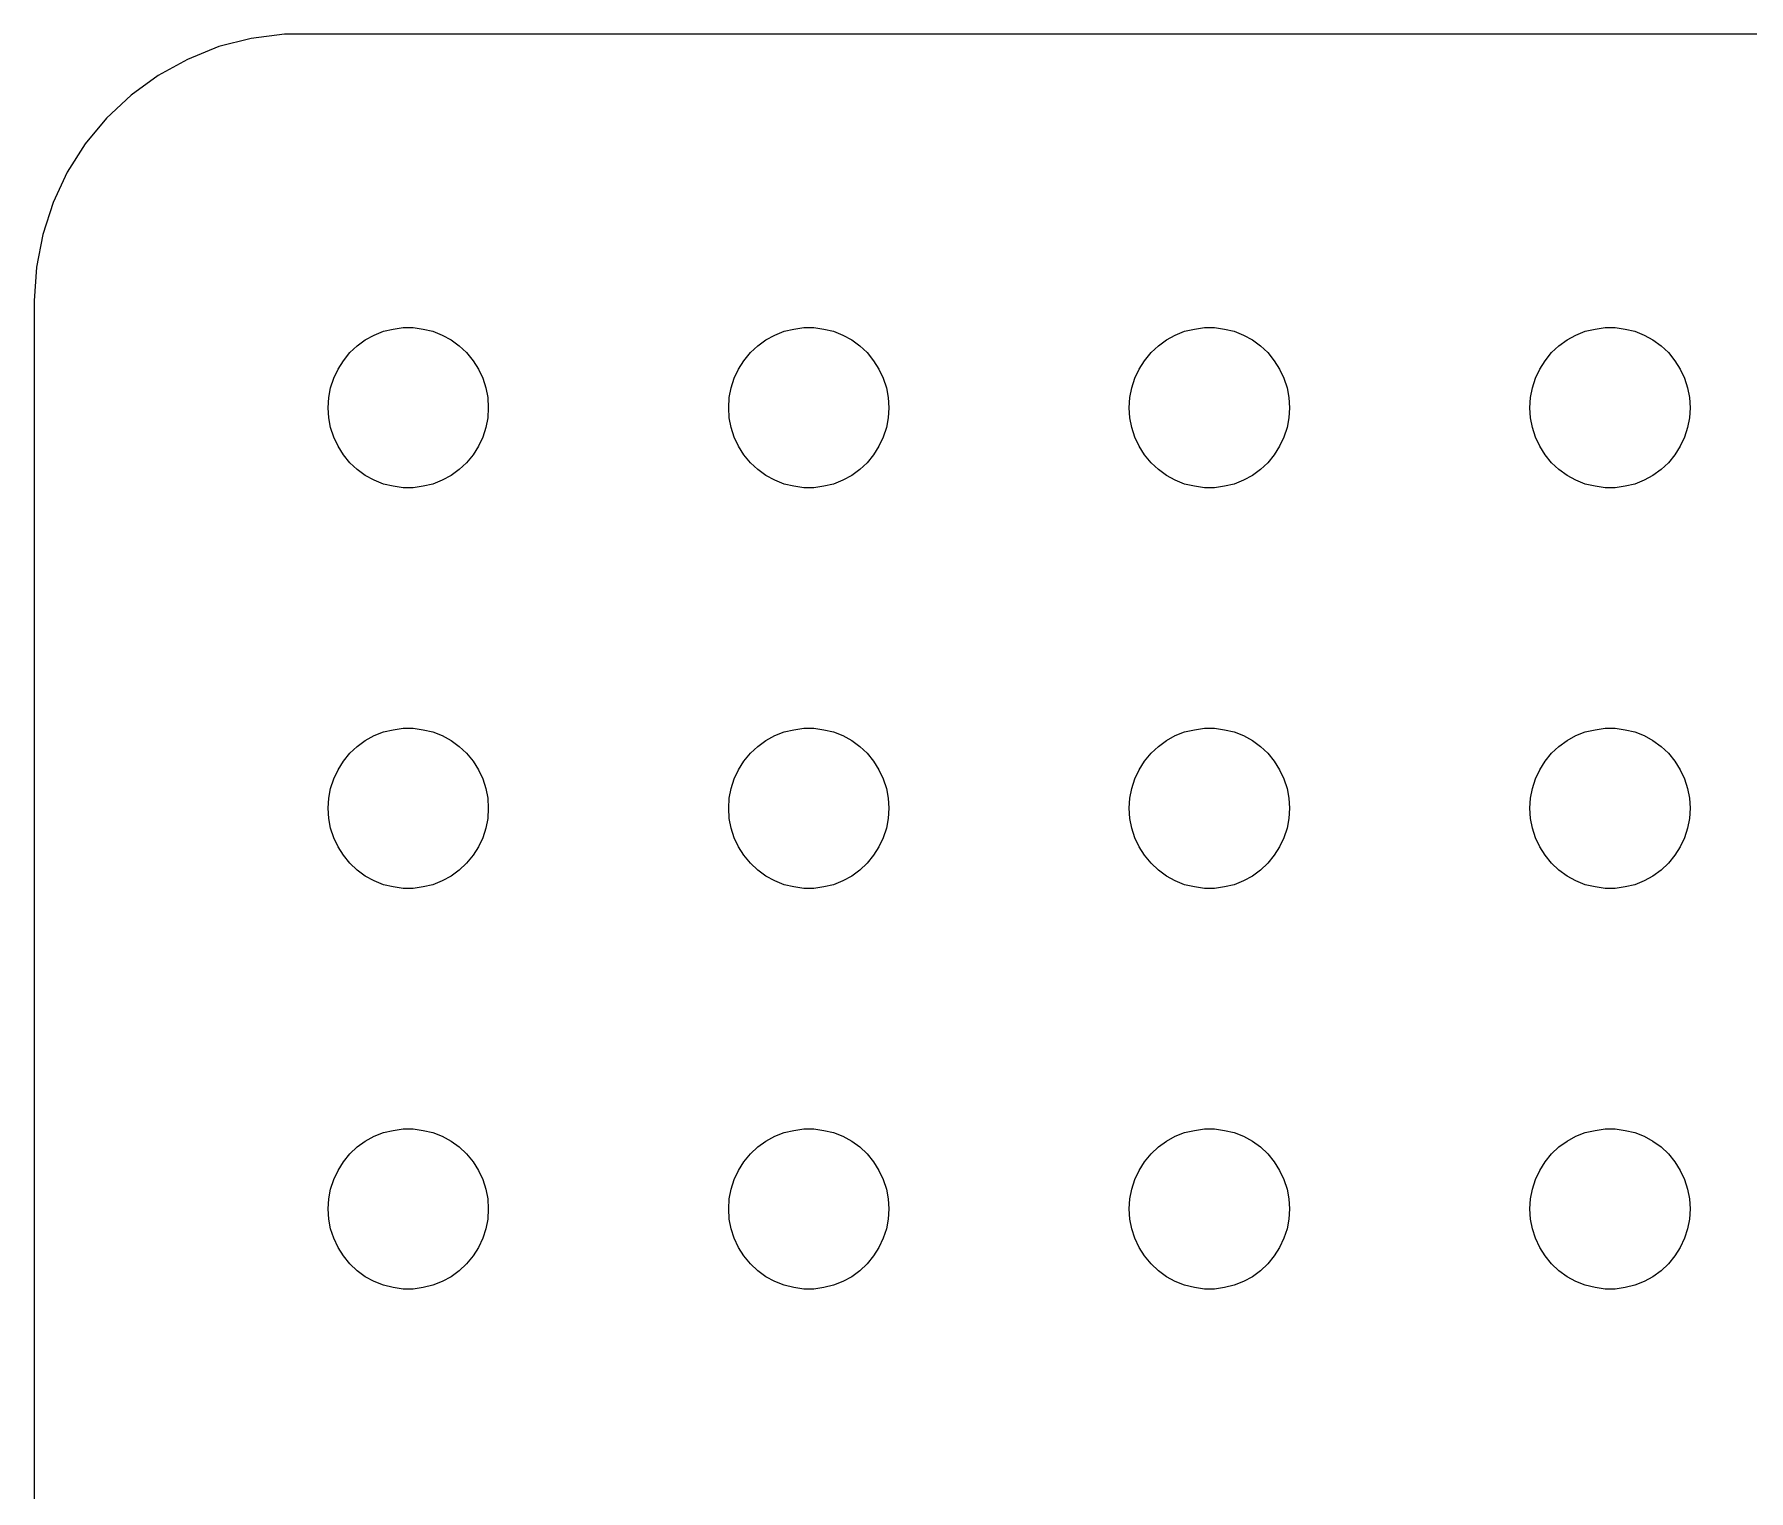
# Model space of a CAD drawing. Header units: metres. Extents: x -134 to 134, y 518 to 1078.
# Drawn here: x -134.5 to -102.4, y 1050.73 to 1077.99 of the extents above; entities that cross this region are included whole.
import ezdxf

# ---------------------------------------------------------------- set-up
doc = ezdxf.new("R2010")
doc.units = ezdxf.units.M

msp = doc.modelspace()

# ---------------------------------------------------------------- linework, layer by layer
for p, q in [((-130.437, 1077.91), (-131.045, 1077.76)), ((-129.814, 1077.99), (-130.437, 1077.91)), ((129.814, 1077.99), (-129.814, 1077.99)), ((-131.629, 1077.52), (-132.179, 1077.22)), ((-131.045, 1077.76), (-131.629, 1077.52)), ((-132.179, 1077.22), (-132.687, 1076.85)), ((-132.687, 1076.85), (-133.145, 1076.42)), ((-133.145, 1076.42), (-133.545, 1075.94)), ((-133.545, 1075.94), (-133.882, 1075.41)), ((-133.882, 1075.41), (-134.149, 1074.84)), ((-134.149, 1074.84), (-134.343, 1074.24)), ((-134.343, 1074.24), (-134.461, 1073.63)), ((-134.461, 1073.63), (-134.5, 1073)), ((-134.5, 1073), (-134.5, 979)), ((-128.304, 1072.27), (-128.139, 1072.36)), ((-128.139, 1072.36), (-127.964, 1072.43)), ((-127.964, 1072.43), (-127.781, 1072.47)), ((-127.781, 1072.47), (-127.594, 1072.5)), ((-127.594, 1072.5), (-127.406, 1072.5)), ((-127.406, 1072.5), (-127.219, 1072.47)), ((-127.219, 1072.47), (-127.036, 1072.43)), ((-127.036, 1072.43), (-126.861, 1072.36)), ((-126.861, 1072.36), (-126.696, 1072.27)), ((-120.804, 1072.27), (-120.639, 1072.36)), ((-120.639, 1072.36), (-120.464, 1072.43)), ((-120.464, 1072.43), (-120.281, 1072.47)), ((-120.281, 1072.47), (-120.094, 1072.5)), ((-120.094, 1072.5), (-119.906, 1072.5)), ((-119.906, 1072.5), (-119.719, 1072.47)), ((-119.719, 1072.47), (-119.536, 1072.43)), ((-119.536, 1072.43), (-119.361, 1072.36)), ((-119.361, 1072.36), (-119.196, 1072.27)), ((-113.304, 1072.27), (-113.139, 1072.36)), ((-113.139, 1072.36), (-112.964, 1072.43)), ((-112.964, 1072.43), (-112.781, 1072.47)), ((-112.781, 1072.47), (-112.594, 1072.5)), ((-112.594, 1072.5), (-112.406, 1072.5)), ((-112.406, 1072.5), (-112.219, 1072.47)), ((-112.219, 1072.47), (-112.036, 1072.43)), ((-112.036, 1072.43), (-111.861, 1072.36)), ((-111.861, 1072.36), (-111.696, 1072.27)), ((-105.804, 1072.27), (-105.639, 1072.36)), ((-105.639, 1072.36), (-105.464, 1072.43)), ((-105.464, 1072.43), (-105.281, 1072.47)), ((-105.281, 1072.47), (-105.094, 1072.5)), ((-105.094, 1072.5), (-104.906, 1072.5)), ((-104.906, 1072.5), (-104.719, 1072.47)), ((-104.719, 1072.47), (-104.536, 1072.43)), ((-104.536, 1072.43), (-104.361, 1072.36)), ((-104.361, 1072.36), (-104.196, 1072.27)), ((-128.714, 1071.88), (-128.593, 1072.03)), ((-128.593, 1072.03), (-128.456, 1072.16)), ((-128.456, 1072.16), (-128.304, 1072.27)), ((-126.696, 1072.27), (-126.544, 1072.16)), ((-126.544, 1072.16), (-126.407, 1072.03)), ((-126.407, 1072.03), (-126.286, 1071.88)), ((-121.214, 1071.88), (-121.093, 1072.03)), ((-121.093, 1072.03), (-120.956, 1072.16)), ((-120.956, 1072.16), (-120.804, 1072.27)), ((-119.196, 1072.27), (-119.044, 1072.16)), ((-119.044, 1072.16), (-118.907, 1072.03)), ((-118.907, 1072.03), (-118.786, 1071.88)), ((-113.714, 1071.88), (-113.593, 1072.03)), ((-113.593, 1072.03), (-113.456, 1072.16)), ((-113.456, 1072.16), (-113.304, 1072.27)), ((-111.696, 1072.27), (-111.544, 1072.16)), ((-111.544, 1072.16), (-111.407, 1072.03)), ((-111.407, 1072.03), (-111.286, 1071.88)), ((-106.214, 1071.88), (-106.093, 1072.03)), ((-106.093, 1072.03), (-105.956, 1072.16)), ((-105.956, 1072.16), (-105.804, 1072.27)), ((-104.196, 1072.27), (-104.044, 1072.16)), ((-104.044, 1072.16), (-103.907, 1072.03)), ((-103.907, 1072.03), (-103.786, 1071.88)), ((-128.895, 1071.55), (-128.814, 1071.72)), ((-128.814, 1071.72), (-128.714, 1071.88)), ((-126.286, 1071.88), (-126.186, 1071.72)), ((-126.186, 1071.72), (-126.105, 1071.55)), ((-121.395, 1071.55), (-121.314, 1071.72)), ((-121.314, 1071.72), (-121.214, 1071.88)), ((-118.786, 1071.88), (-118.686, 1071.72)), ((-118.686, 1071.72), (-118.605, 1071.55)), ((-113.895, 1071.55), (-113.814, 1071.72)), ((-113.814, 1071.72), (-113.714, 1071.88)), ((-111.286, 1071.88), (-111.186, 1071.72)), ((-111.186, 1071.72), (-111.105, 1071.55)), ((-106.395, 1071.55), (-106.314, 1071.72)), ((-106.314, 1071.72), (-106.214, 1071.88)), ((-103.786, 1071.88), (-103.686, 1071.72)), ((-103.686, 1071.72), (-103.605, 1071.55)), ((-128.953, 1071.37), (-128.895, 1071.55)), ((-126.105, 1071.55), (-126.047, 1071.37)), ((-121.453, 1071.37), (-121.395, 1071.55)), ((-118.605, 1071.55), (-118.547, 1071.37)), ((-113.953, 1071.37), (-113.895, 1071.55)), ((-111.105, 1071.55), (-111.047, 1071.37)), ((-106.453, 1071.37), (-106.395, 1071.55)), ((-103.605, 1071.55), (-103.547, 1071.37)), ((-129, 1071), (-128.988, 1071.19)), ((-128.988, 1071.19), (-128.953, 1071.37)), ((-126.047, 1071.37), (-126.012, 1071.19)), ((-126.012, 1071.19), (-126, 1071)), ((-121.5, 1071), (-121.488, 1071.19)), ((-121.488, 1071.19), (-121.453, 1071.37)), ((-118.547, 1071.37), (-118.512, 1071.19)), ((-118.512, 1071.19), (-118.5, 1071)), ((-114, 1071), (-113.988, 1071.19)), ((-113.988, 1071.19), (-113.953, 1071.37)), ((-111.047, 1071.37), (-111.012, 1071.19)), ((-111.012, 1071.19), (-111, 1071)), ((-106.5, 1071), (-106.488, 1071.19)), ((-106.488, 1071.19), (-106.453, 1071.37)), ((-103.547, 1071.37), (-103.512, 1071.19)), ((-103.512, 1071.19), (-103.5, 1071)), ((-128.988, 1070.81), (-129, 1071)), ((-128.953, 1070.63), (-128.988, 1070.81)), ((-126.012, 1070.81), (-126.047, 1070.63)), ((-126, 1071), (-126.012, 1070.81)), ((-121.488, 1070.81), (-121.5, 1071)), ((-121.453, 1070.63), (-121.488, 1070.81)), ((-118.512, 1070.81), (-118.547, 1070.63)), ((-118.5, 1071), (-118.512, 1070.81)), ((-113.988, 1070.81), (-114, 1071)), ((-113.953, 1070.63), (-113.988, 1070.81)), ((-111.012, 1070.81), (-111.047, 1070.63)), ((-111, 1071), (-111.012, 1070.81)), ((-106.488, 1070.81), (-106.5, 1071)), ((-106.453, 1070.63), (-106.488, 1070.81)), ((-103.512, 1070.81), (-103.547, 1070.63)), ((-103.5, 1071), (-103.512, 1070.81)), ((-128.895, 1070.45), (-128.953, 1070.63)), ((-128.814, 1070.28), (-128.895, 1070.45)), ((-126.105, 1070.45), (-126.186, 1070.28)), ((-126.047, 1070.63), (-126.105, 1070.45)), ((-121.395, 1070.45), (-121.453, 1070.63)), ((-121.314, 1070.28), (-121.395, 1070.45)), ((-118.605, 1070.45), (-118.686, 1070.28)), ((-118.547, 1070.63), (-118.605, 1070.45)), ((-113.895, 1070.45), (-113.953, 1070.63)), ((-113.814, 1070.28), (-113.895, 1070.45)), ((-111.105, 1070.45), (-111.186, 1070.28)), ((-111.047, 1070.63), (-111.105, 1070.45)), ((-106.395, 1070.45), (-106.453, 1070.63)), ((-106.314, 1070.28), (-106.395, 1070.45)), ((-103.605, 1070.45), (-103.686, 1070.28)), ((-103.547, 1070.63), (-103.605, 1070.45)), ((-128.714, 1070.12), (-128.814, 1070.28)), ((-128.593, 1069.97), (-128.714, 1070.12)), ((-126.286, 1070.12), (-126.407, 1069.97)), ((-126.186, 1070.28), (-126.286, 1070.12)), ((-121.214, 1070.12), (-121.314, 1070.28)), ((-121.093, 1069.97), (-121.214, 1070.12)), ((-118.786, 1070.12), (-118.907, 1069.97)), ((-118.686, 1070.28), (-118.786, 1070.12)), ((-113.714, 1070.12), (-113.814, 1070.28)), ((-113.593, 1069.97), (-113.714, 1070.12)), ((-111.286, 1070.12), (-111.407, 1069.97)), ((-111.186, 1070.28), (-111.286, 1070.12)), ((-106.214, 1070.12), (-106.314, 1070.28)), ((-106.093, 1069.97), (-106.214, 1070.12)), ((-103.786, 1070.12), (-103.907, 1069.97)), ((-103.686, 1070.28), (-103.786, 1070.12)), ((-128.456, 1069.84), (-128.593, 1069.97)), ((-128.304, 1069.73), (-128.456, 1069.84)), ((-126.544, 1069.84), (-126.696, 1069.73)), ((-126.407, 1069.97), (-126.544, 1069.84)), ((-120.956, 1069.84), (-121.093, 1069.97)), ((-120.804, 1069.73), (-120.956, 1069.84)), ((-119.044, 1069.84), (-119.196, 1069.73)), ((-118.907, 1069.97), (-119.044, 1069.84)), ((-113.456, 1069.84), (-113.593, 1069.97)), ((-113.304, 1069.73), (-113.456, 1069.84)), ((-111.544, 1069.84), (-111.696, 1069.73)), ((-111.407, 1069.97), (-111.544, 1069.84)), ((-105.956, 1069.84), (-106.093, 1069.97)), ((-105.804, 1069.73), (-105.956, 1069.84)), ((-104.044, 1069.84), (-104.196, 1069.73)), ((-103.907, 1069.97), (-104.044, 1069.84)), ((-128.139, 1069.64), (-128.304, 1069.73)), ((-127.964, 1069.57), (-128.139, 1069.64)), ((-127.781, 1069.53), (-127.964, 1069.57)), ((-127.594, 1069.5), (-127.781, 1069.53)), ((-127.406, 1069.5), (-127.594, 1069.5)), ((-127.219, 1069.53), (-127.406, 1069.5)), ((-127.036, 1069.57), (-127.219, 1069.53)), ((-126.861, 1069.64), (-127.036, 1069.57)), ((-126.696, 1069.73), (-126.861, 1069.64)), ((-120.639, 1069.64), (-120.804, 1069.73)), ((-120.464, 1069.57), (-120.639, 1069.64)), ((-120.281, 1069.53), (-120.464, 1069.57)), ((-120.094, 1069.5), (-120.281, 1069.53)), ((-119.906, 1069.5), (-120.094, 1069.5)), ((-119.719, 1069.53), (-119.906, 1069.5)), ((-119.536, 1069.57), (-119.719, 1069.53)), ((-119.361, 1069.64), (-119.536, 1069.57)), ((-119.196, 1069.73), (-119.361, 1069.64)), ((-113.139, 1069.64), (-113.304, 1069.73)), ((-112.964, 1069.57), (-113.139, 1069.64)), ((-112.781, 1069.53), (-112.964, 1069.57)), ((-112.594, 1069.5), (-112.781, 1069.53)), ((-112.406, 1069.5), (-112.594, 1069.5)), ((-112.219, 1069.53), (-112.406, 1069.5)), ((-112.036, 1069.57), (-112.219, 1069.53)), ((-111.861, 1069.64), (-112.036, 1069.57)), ((-111.696, 1069.73), (-111.861, 1069.64)), ((-105.639, 1069.64), (-105.804, 1069.73)), ((-105.464, 1069.57), (-105.639, 1069.64)), ((-105.281, 1069.53), (-105.464, 1069.57)), ((-105.094, 1069.5), (-105.281, 1069.53)), ((-104.906, 1069.5), (-105.094, 1069.5)), ((-104.719, 1069.53), (-104.906, 1069.5)), ((-104.536, 1069.57), (-104.719, 1069.53)), ((-104.361, 1069.64), (-104.536, 1069.57)), ((-104.196, 1069.73), (-104.361, 1069.64)), ((-127.964, 1064.93), (-127.781, 1064.97)), ((-127.781, 1064.97), (-127.594, 1065)), ((-127.594, 1065), (-127.406, 1065)), ((-127.406, 1065), (-127.219, 1064.97)), ((-127.219, 1064.97), (-127.036, 1064.93)), ((-120.464, 1064.93), (-120.281, 1064.97)), ((-120.281, 1064.97), (-120.094, 1065)), ((-120.094, 1065), (-119.906, 1065)), ((-119.906, 1065), (-119.719, 1064.97)), ((-119.719, 1064.97), (-119.536, 1064.93)), ((-112.964, 1064.93), (-112.781, 1064.97)), ((-112.781, 1064.97), (-112.594, 1065)), ((-112.594, 1065), (-112.406, 1065)), ((-112.406, 1065), (-112.219, 1064.97)), ((-112.219, 1064.97), (-112.036, 1064.93)), ((-105.464, 1064.93), (-105.281, 1064.97)), ((-105.281, 1064.97), (-105.094, 1065)), ((-105.094, 1065), (-104.906, 1065)), ((-104.906, 1065), (-104.719, 1064.97)), ((-104.719, 1064.97), (-104.536, 1064.93)), ((-128.593, 1064.53), (-128.456, 1064.66)), ((-128.456, 1064.66), (-128.304, 1064.77)), ((-128.304, 1064.77), (-128.139, 1064.86)), ((-128.139, 1064.86), (-127.964, 1064.93)), ((-127.036, 1064.93), (-126.861, 1064.86)), ((-126.861, 1064.86), (-126.696, 1064.77)), ((-126.696, 1064.77), (-126.544, 1064.66)), ((-126.544, 1064.66), (-126.407, 1064.53)), ((-121.093, 1064.53), (-120.956, 1064.66)), ((-120.956, 1064.66), (-120.804, 1064.77)), ((-120.804, 1064.77), (-120.639, 1064.86)), ((-120.639, 1064.86), (-120.464, 1064.93)), ((-119.536, 1064.93), (-119.361, 1064.86)), ((-119.361, 1064.86), (-119.196, 1064.77)), ((-119.196, 1064.77), (-119.044, 1064.66)), ((-119.044, 1064.66), (-118.907, 1064.53)), ((-113.593, 1064.53), (-113.456, 1064.66)), ((-113.456, 1064.66), (-113.304, 1064.77)), ((-113.304, 1064.77), (-113.139, 1064.86)), ((-113.139, 1064.86), (-112.964, 1064.93)), ((-112.036, 1064.93), (-111.861, 1064.86)), ((-111.861, 1064.86), (-111.696, 1064.77)), ((-111.696, 1064.77), (-111.544, 1064.66)), ((-111.544, 1064.66), (-111.407, 1064.53)), ((-106.093, 1064.53), (-105.956, 1064.66)), ((-105.956, 1064.66), (-105.804, 1064.77)), ((-105.804, 1064.77), (-105.639, 1064.86)), ((-105.639, 1064.86), (-105.464, 1064.93)), ((-104.536, 1064.93), (-104.361, 1064.86)), ((-104.361, 1064.86), (-104.196, 1064.77)), ((-104.196, 1064.77), (-104.044, 1064.66)), ((-104.044, 1064.66), (-103.907, 1064.53)), ((-128.814, 1064.22), (-128.714, 1064.38)), ((-128.714, 1064.38), (-128.593, 1064.53)), ((-126.407, 1064.53), (-126.286, 1064.38)), ((-126.286, 1064.38), (-126.186, 1064.22)), ((-121.314, 1064.22), (-121.214, 1064.38)), ((-121.214, 1064.38), (-121.093, 1064.53)), ((-118.907, 1064.53), (-118.786, 1064.38)), ((-118.786, 1064.38), (-118.686, 1064.22)), ((-113.814, 1064.22), (-113.714, 1064.38)), ((-113.714, 1064.38), (-113.593, 1064.53)), ((-111.407, 1064.53), (-111.286, 1064.38)), ((-111.286, 1064.38), (-111.186, 1064.22)), ((-106.314, 1064.22), (-106.214, 1064.38)), ((-106.214, 1064.38), (-106.093, 1064.53)), ((-103.907, 1064.53), (-103.786, 1064.38)), ((-103.786, 1064.38), (-103.686, 1064.22)), ((-128.953, 1063.87), (-128.895, 1064.05)), ((-128.895, 1064.05), (-128.814, 1064.22)), ((-126.186, 1064.22), (-126.105, 1064.05)), ((-126.105, 1064.05), (-126.047, 1063.87)), ((-121.453, 1063.87), (-121.395, 1064.05)), ((-121.395, 1064.05), (-121.314, 1064.22)), ((-118.686, 1064.22), (-118.605, 1064.05)), ((-118.605, 1064.05), (-118.547, 1063.87)), ((-113.953, 1063.87), (-113.895, 1064.05)), ((-113.895, 1064.05), (-113.814, 1064.22)), ((-111.186, 1064.22), (-111.105, 1064.05)), ((-111.105, 1064.05), (-111.047, 1063.87)), ((-106.453, 1063.87), (-106.395, 1064.05)), ((-106.395, 1064.05), (-106.314, 1064.22)), ((-103.686, 1064.22), (-103.605, 1064.05)), ((-103.605, 1064.05), (-103.547, 1063.87)), ((-129, 1063.5), (-128.988, 1063.69)), ((-128.988, 1063.69), (-128.953, 1063.87)), ((-126.047, 1063.87), (-126.012, 1063.69)), ((-126.012, 1063.69), (-126, 1063.5)), ((-121.5, 1063.5), (-121.488, 1063.69)), ((-121.488, 1063.69), (-121.453, 1063.87)), ((-118.547, 1063.87), (-118.512, 1063.69)), ((-118.512, 1063.69), (-118.5, 1063.5)), ((-114, 1063.5), (-113.988, 1063.69)), ((-113.988, 1063.69), (-113.953, 1063.87)), ((-111.047, 1063.87), (-111.012, 1063.69)), ((-111.012, 1063.69), (-111, 1063.5)), ((-106.5, 1063.5), (-106.488, 1063.69)), ((-106.488, 1063.69), (-106.453, 1063.87)), ((-103.547, 1063.87), (-103.512, 1063.69)), ((-103.512, 1063.69), (-103.5, 1063.5)), ((-128.988, 1063.31), (-129, 1063.5)), ((-126, 1063.5), (-126.012, 1063.31)), ((-121.488, 1063.31), (-121.5, 1063.5)), ((-118.5, 1063.5), (-118.512, 1063.31)), ((-113.988, 1063.31), (-114, 1063.5)), ((-111, 1063.5), (-111.012, 1063.31)), ((-106.488, 1063.31), (-106.5, 1063.5)), ((-103.5, 1063.5), (-103.512, 1063.31)), ((-128.953, 1063.13), (-128.988, 1063.31)), ((-128.895, 1062.95), (-128.953, 1063.13)), ((-126.047, 1063.13), (-126.105, 1062.95)), ((-126.012, 1063.31), (-126.047, 1063.13)), ((-121.453, 1063.13), (-121.488, 1063.31)), ((-121.395, 1062.95), (-121.453, 1063.13)), ((-118.547, 1063.13), (-118.605, 1062.95)), ((-118.512, 1063.31), (-118.547, 1063.13)), ((-113.953, 1063.13), (-113.988, 1063.31)), ((-113.895, 1062.95), (-113.953, 1063.13)), ((-111.047, 1063.13), (-111.105, 1062.95)), ((-111.012, 1063.31), (-111.047, 1063.13)), ((-106.453, 1063.13), (-106.488, 1063.31)), ((-106.395, 1062.95), (-106.453, 1063.13)), ((-103.547, 1063.13), (-103.605, 1062.95)), ((-103.512, 1063.31), (-103.547, 1063.13)), ((-128.814, 1062.78), (-128.895, 1062.95)), ((-128.714, 1062.62), (-128.814, 1062.78)), ((-126.186, 1062.78), (-126.286, 1062.62)), ((-126.105, 1062.95), (-126.186, 1062.78)), ((-121.314, 1062.78), (-121.395, 1062.95)), ((-121.214, 1062.62), (-121.314, 1062.78)), ((-118.686, 1062.78), (-118.786, 1062.62)), ((-118.605, 1062.95), (-118.686, 1062.78)), ((-113.814, 1062.78), (-113.895, 1062.95)), ((-113.714, 1062.62), (-113.814, 1062.78)), ((-111.186, 1062.78), (-111.286, 1062.62)), ((-111.105, 1062.95), (-111.186, 1062.78)), ((-106.314, 1062.78), (-106.395, 1062.95)), ((-106.214, 1062.62), (-106.314, 1062.78)), ((-103.686, 1062.78), (-103.786, 1062.62)), ((-103.605, 1062.95), (-103.686, 1062.78)), ((-128.593, 1062.47), (-128.714, 1062.62)), ((-128.456, 1062.34), (-128.593, 1062.47)), ((-126.407, 1062.47), (-126.544, 1062.34)), ((-126.286, 1062.62), (-126.407, 1062.47)), ((-121.093, 1062.47), (-121.214, 1062.62)), ((-120.956, 1062.34), (-121.093, 1062.47)), ((-118.907, 1062.47), (-119.044, 1062.34)), ((-118.786, 1062.62), (-118.907, 1062.47)), ((-113.593, 1062.47), (-113.714, 1062.62)), ((-113.456, 1062.34), (-113.593, 1062.47)), ((-111.407, 1062.47), (-111.544, 1062.34)), ((-111.286, 1062.62), (-111.407, 1062.47)), ((-106.093, 1062.47), (-106.214, 1062.62)), ((-105.956, 1062.34), (-106.093, 1062.47)), ((-103.907, 1062.47), (-104.044, 1062.34)), ((-103.786, 1062.62), (-103.907, 1062.47)), ((-128.304, 1062.23), (-128.456, 1062.34)), ((-128.139, 1062.14), (-128.304, 1062.23)), ((-127.964, 1062.07), (-128.139, 1062.14)), ((-127.781, 1062.03), (-127.964, 1062.07)), ((-127.036, 1062.07), (-127.219, 1062.03)), ((-126.861, 1062.14), (-127.036, 1062.07)), ((-126.696, 1062.23), (-126.861, 1062.14)), ((-126.544, 1062.34), (-126.696, 1062.23)), ((-120.804, 1062.23), (-120.956, 1062.34)), ((-120.639, 1062.14), (-120.804, 1062.23)), ((-120.464, 1062.07), (-120.639, 1062.14)), ((-120.281, 1062.03), (-120.464, 1062.07)), ((-119.536, 1062.07), (-119.719, 1062.03)), ((-119.361, 1062.14), (-119.536, 1062.07)), ((-119.196, 1062.23), (-119.361, 1062.14)), ((-119.044, 1062.34), (-119.196, 1062.23)), ((-113.304, 1062.23), (-113.456, 1062.34)), ((-113.139, 1062.14), (-113.304, 1062.23)), ((-112.964, 1062.07), (-113.139, 1062.14)), ((-112.781, 1062.03), (-112.964, 1062.07)), ((-112.036, 1062.07), (-112.219, 1062.03)), ((-111.861, 1062.14), (-112.036, 1062.07)), ((-111.696, 1062.23), (-111.861, 1062.14)), ((-111.544, 1062.34), (-111.696, 1062.23)), ((-105.804, 1062.23), (-105.956, 1062.34)), ((-105.639, 1062.14), (-105.804, 1062.23)), ((-105.464, 1062.07), (-105.639, 1062.14)), ((-105.281, 1062.03), (-105.464, 1062.07)), ((-104.536, 1062.07), (-104.719, 1062.03)), ((-104.361, 1062.14), (-104.536, 1062.07)), ((-104.196, 1062.23), (-104.361, 1062.14)), ((-104.044, 1062.34), (-104.196, 1062.23)), ((-127.594, 1062), (-127.781, 1062.03)), ((-127.406, 1062), (-127.594, 1062)), ((-127.219, 1062.03), (-127.406, 1062)), ((-120.094, 1062), (-120.281, 1062.03)), ((-119.906, 1062), (-120.094, 1062)), ((-119.719, 1062.03), (-119.906, 1062)), ((-112.594, 1062), (-112.781, 1062.03)), ((-112.406, 1062), (-112.594, 1062)), ((-112.219, 1062.03), (-112.406, 1062)), ((-105.094, 1062), (-105.281, 1062.03)), ((-104.906, 1062), (-105.094, 1062)), ((-104.719, 1062.03), (-104.906, 1062)), ((-128.456, 1057.16), (-128.304, 1057.27)), ((-128.304, 1057.27), (-128.139, 1057.36)), ((-128.139, 1057.36), (-127.964, 1057.43)), ((-127.964, 1057.43), (-127.781, 1057.47)), ((-127.781, 1057.47), (-127.594, 1057.5)), ((-127.594, 1057.5), (-127.406, 1057.5)), ((-127.406, 1057.5), (-127.219, 1057.47)), ((-127.219, 1057.47), (-127.036, 1057.43)), ((-127.036, 1057.43), (-126.861, 1057.36)), ((-126.861, 1057.36), (-126.696, 1057.27)), ((-126.696, 1057.27), (-126.544, 1057.16)), ((-120.956, 1057.16), (-120.804, 1057.27)), ((-120.804, 1057.27), (-120.639, 1057.36)), ((-120.639, 1057.36), (-120.464, 1057.43)), ((-120.464, 1057.43), (-120.281, 1057.47)), ((-120.281, 1057.47), (-120.094, 1057.5)), ((-120.094, 1057.5), (-119.906, 1057.5)), ((-119.906, 1057.5), (-119.719, 1057.47)), ((-119.719, 1057.47), (-119.536, 1057.43)), ((-119.536, 1057.43), (-119.361, 1057.36)), ((-119.361, 1057.36), (-119.196, 1057.27)), ((-119.196, 1057.27), (-119.044, 1057.16)), ((-113.456, 1057.16), (-113.304, 1057.27)), ((-113.304, 1057.27), (-113.139, 1057.36)), ((-113.139, 1057.36), (-112.964, 1057.43)), ((-112.964, 1057.43), (-112.781, 1057.47)), ((-112.781, 1057.47), (-112.594, 1057.5)), ((-112.594, 1057.5), (-112.406, 1057.5)), ((-112.406, 1057.5), (-112.219, 1057.47)), ((-112.219, 1057.47), (-112.036, 1057.43)), ((-112.036, 1057.43), (-111.861, 1057.36)), ((-111.861, 1057.36), (-111.696, 1057.27)), ((-111.696, 1057.27), (-111.544, 1057.16)), ((-105.956, 1057.16), (-105.804, 1057.27)), ((-105.804, 1057.27), (-105.639, 1057.36)), ((-105.639, 1057.36), (-105.464, 1057.43)), ((-105.464, 1057.43), (-105.281, 1057.47)), ((-105.281, 1057.47), (-105.094, 1057.5)), ((-105.094, 1057.5), (-104.906, 1057.5)), ((-104.906, 1057.5), (-104.719, 1057.47)), ((-104.719, 1057.47), (-104.536, 1057.43)), ((-104.536, 1057.43), (-104.361, 1057.36)), ((-104.361, 1057.36), (-104.196, 1057.27)), ((-104.196, 1057.27), (-104.044, 1057.16)), ((-128.714, 1056.88), (-128.593, 1057.03)), ((-128.593, 1057.03), (-128.456, 1057.16)), ((-126.544, 1057.16), (-126.407, 1057.03)), ((-126.407, 1057.03), (-126.286, 1056.88)), ((-121.214, 1056.88), (-121.093, 1057.03)), ((-121.093, 1057.03), (-120.956, 1057.16)), ((-119.044, 1057.16), (-118.907, 1057.03)), ((-118.907, 1057.03), (-118.786, 1056.88)), ((-113.714, 1056.88), (-113.593, 1057.03)), ((-113.593, 1057.03), (-113.456, 1057.16)), ((-111.544, 1057.16), (-111.407, 1057.03)), ((-111.407, 1057.03), (-111.286, 1056.88)), ((-106.214, 1056.88), (-106.093, 1057.03)), ((-106.093, 1057.03), (-105.956, 1057.16)), ((-104.044, 1057.16), (-103.907, 1057.03)), ((-103.907, 1057.03), (-103.786, 1056.88)), ((-128.895, 1056.55), (-128.814, 1056.72)), ((-128.814, 1056.72), (-128.714, 1056.88)), ((-126.286, 1056.88), (-126.186, 1056.72)), ((-126.186, 1056.72), (-126.105, 1056.55)), ((-121.395, 1056.55), (-121.314, 1056.72)), ((-121.314, 1056.72), (-121.214, 1056.88)), ((-118.786, 1056.88), (-118.686, 1056.72)), ((-118.686, 1056.72), (-118.605, 1056.55)), ((-113.895, 1056.55), (-113.814, 1056.72)), ((-113.814, 1056.72), (-113.714, 1056.88)), ((-111.286, 1056.88), (-111.186, 1056.72)), ((-111.186, 1056.72), (-111.105, 1056.55)), ((-106.395, 1056.55), (-106.314, 1056.72)), ((-106.314, 1056.72), (-106.214, 1056.88)), ((-103.786, 1056.88), (-103.686, 1056.72)), ((-103.686, 1056.72), (-103.605, 1056.55)), ((-128.988, 1056.19), (-128.953, 1056.37)), ((-128.953, 1056.37), (-128.895, 1056.55)), ((-126.105, 1056.55), (-126.047, 1056.37)), ((-126.047, 1056.37), (-126.012, 1056.19)), ((-121.488, 1056.19), (-121.453, 1056.37)), ((-121.453, 1056.37), (-121.395, 1056.55)), ((-118.605, 1056.55), (-118.547, 1056.37)), ((-118.547, 1056.37), (-118.512, 1056.19)), ((-113.988, 1056.19), (-113.953, 1056.37)), ((-113.953, 1056.37), (-113.895, 1056.55)), ((-111.105, 1056.55), (-111.047, 1056.37)), ((-111.047, 1056.37), (-111.012, 1056.19)), ((-106.488, 1056.19), (-106.453, 1056.37)), ((-106.453, 1056.37), (-106.395, 1056.55)), ((-103.605, 1056.55), (-103.547, 1056.37)), ((-103.547, 1056.37), (-103.512, 1056.19)), ((-129, 1056), (-128.988, 1056.19)), ((-128.988, 1055.81), (-129, 1056)), ((-126.012, 1056.19), (-126, 1056)), ((-126, 1056), (-126.012, 1055.81)), ((-121.5, 1056), (-121.488, 1056.19)), ((-121.488, 1055.81), (-121.5, 1056)), ((-118.512, 1056.19), (-118.5, 1056)), ((-118.5, 1056), (-118.512, 1055.81)), ((-114, 1056), (-113.988, 1056.19)), ((-113.988, 1055.81), (-114, 1056)), ((-111.012, 1056.19), (-111, 1056)), ((-111, 1056), (-111.012, 1055.81)), ((-106.5, 1056), (-106.488, 1056.19)), ((-106.488, 1055.81), (-106.5, 1056)), ((-103.512, 1056.19), (-103.5, 1056)), ((-103.5, 1056), (-103.512, 1055.81)), ((-128.953, 1055.63), (-128.988, 1055.81)), ((-126.012, 1055.81), (-126.047, 1055.63)), ((-121.453, 1055.63), (-121.488, 1055.81)), ((-118.512, 1055.81), (-118.547, 1055.63)), ((-113.953, 1055.63), (-113.988, 1055.81)), ((-111.012, 1055.81), (-111.047, 1055.63)), ((-106.453, 1055.63), (-106.488, 1055.81)), ((-103.512, 1055.81), (-103.547, 1055.63)), ((-128.895, 1055.45), (-128.953, 1055.63)), ((-128.814, 1055.28), (-128.895, 1055.45)), ((-126.105, 1055.45), (-126.186, 1055.28)), ((-126.047, 1055.63), (-126.105, 1055.45)), ((-121.395, 1055.45), (-121.453, 1055.63)), ((-121.314, 1055.28), (-121.395, 1055.45)), ((-118.605, 1055.45), (-118.686, 1055.28)), ((-118.547, 1055.63), (-118.605, 1055.45)), ((-113.895, 1055.45), (-113.953, 1055.63)), ((-113.814, 1055.28), (-113.895, 1055.45)), ((-111.105, 1055.45), (-111.186, 1055.28)), ((-111.047, 1055.63), (-111.105, 1055.45)), ((-106.395, 1055.45), (-106.453, 1055.63)), ((-106.314, 1055.28), (-106.395, 1055.45)), ((-103.605, 1055.45), (-103.686, 1055.28)), ((-103.547, 1055.63), (-103.605, 1055.45)), ((-128.714, 1055.12), (-128.814, 1055.28)), ((-128.593, 1054.97), (-128.714, 1055.12)), ((-126.286, 1055.12), (-126.407, 1054.97)), ((-126.186, 1055.28), (-126.286, 1055.12)), ((-121.214, 1055.12), (-121.314, 1055.28)), ((-121.093, 1054.97), (-121.214, 1055.12)), ((-118.786, 1055.12), (-118.907, 1054.97)), ((-118.686, 1055.28), (-118.786, 1055.12)), ((-113.714, 1055.12), (-113.814, 1055.28)), ((-113.593, 1054.97), (-113.714, 1055.12)), ((-111.286, 1055.12), (-111.407, 1054.97)), ((-111.186, 1055.28), (-111.286, 1055.12)), ((-106.214, 1055.12), (-106.314, 1055.28)), ((-106.093, 1054.97), (-106.214, 1055.12)), ((-103.786, 1055.12), (-103.907, 1054.97)), ((-103.686, 1055.28), (-103.786, 1055.12)), ((-128.456, 1054.84), (-128.593, 1054.97)), ((-128.304, 1054.73), (-128.456, 1054.84)), ((-128.139, 1054.64), (-128.304, 1054.73)), ((-126.696, 1054.73), (-126.861, 1054.64)), ((-126.544, 1054.84), (-126.696, 1054.73)), ((-126.407, 1054.97), (-126.544, 1054.84)), ((-120.956, 1054.84), (-121.093, 1054.97)), ((-120.804, 1054.73), (-120.956, 1054.84)), ((-120.639, 1054.64), (-120.804, 1054.73)), ((-119.196, 1054.73), (-119.361, 1054.64)), ((-119.044, 1054.84), (-119.196, 1054.73)), ((-118.907, 1054.97), (-119.044, 1054.84)), ((-113.456, 1054.84), (-113.593, 1054.97)), ((-113.304, 1054.73), (-113.456, 1054.84)), ((-113.139, 1054.64), (-113.304, 1054.73)), ((-111.696, 1054.73), (-111.861, 1054.64)), ((-111.544, 1054.84), (-111.696, 1054.73)), ((-111.407, 1054.97), (-111.544, 1054.84)), ((-105.956, 1054.84), (-106.093, 1054.97)), ((-105.804, 1054.73), (-105.956, 1054.84)), ((-105.639, 1054.64), (-105.804, 1054.73)), ((-104.196, 1054.73), (-104.361, 1054.64)), ((-104.044, 1054.84), (-104.196, 1054.73)), ((-103.907, 1054.97), (-104.044, 1054.84)), ((-127.964, 1054.57), (-128.139, 1054.64)), ((-127.781, 1054.53), (-127.964, 1054.57)), ((-127.594, 1054.5), (-127.781, 1054.53)), ((-127.406, 1054.5), (-127.594, 1054.5)), ((-127.219, 1054.53), (-127.406, 1054.5)), ((-127.036, 1054.57), (-127.219, 1054.53)), ((-126.861, 1054.64), (-127.036, 1054.57)), ((-120.464, 1054.57), (-120.639, 1054.64)), ((-120.281, 1054.53), (-120.464, 1054.57)), ((-120.094, 1054.5), (-120.281, 1054.53)), ((-119.906, 1054.5), (-120.094, 1054.5)), ((-119.719, 1054.53), (-119.906, 1054.5)), ((-119.536, 1054.57), (-119.719, 1054.53)), ((-119.361, 1054.64), (-119.536, 1054.57)), ((-112.964, 1054.57), (-113.139, 1054.64)), ((-112.781, 1054.53), (-112.964, 1054.57)), ((-112.594, 1054.5), (-112.781, 1054.53)), ((-112.406, 1054.5), (-112.594, 1054.5)), ((-112.219, 1054.53), (-112.406, 1054.5)), ((-112.036, 1054.57), (-112.219, 1054.53)), ((-111.861, 1054.64), (-112.036, 1054.57)), ((-105.464, 1054.57), (-105.639, 1054.64)), ((-105.281, 1054.53), (-105.464, 1054.57)), ((-105.094, 1054.5), (-105.281, 1054.53)), ((-104.906, 1054.5), (-105.094, 1054.5)), ((-104.719, 1054.53), (-104.906, 1054.5)), ((-104.536, 1054.57), (-104.719, 1054.53)), ((-104.361, 1054.64), (-104.536, 1054.57))]:
    msp.add_line(p, q)

doc.saveas('drawing.dxf')
